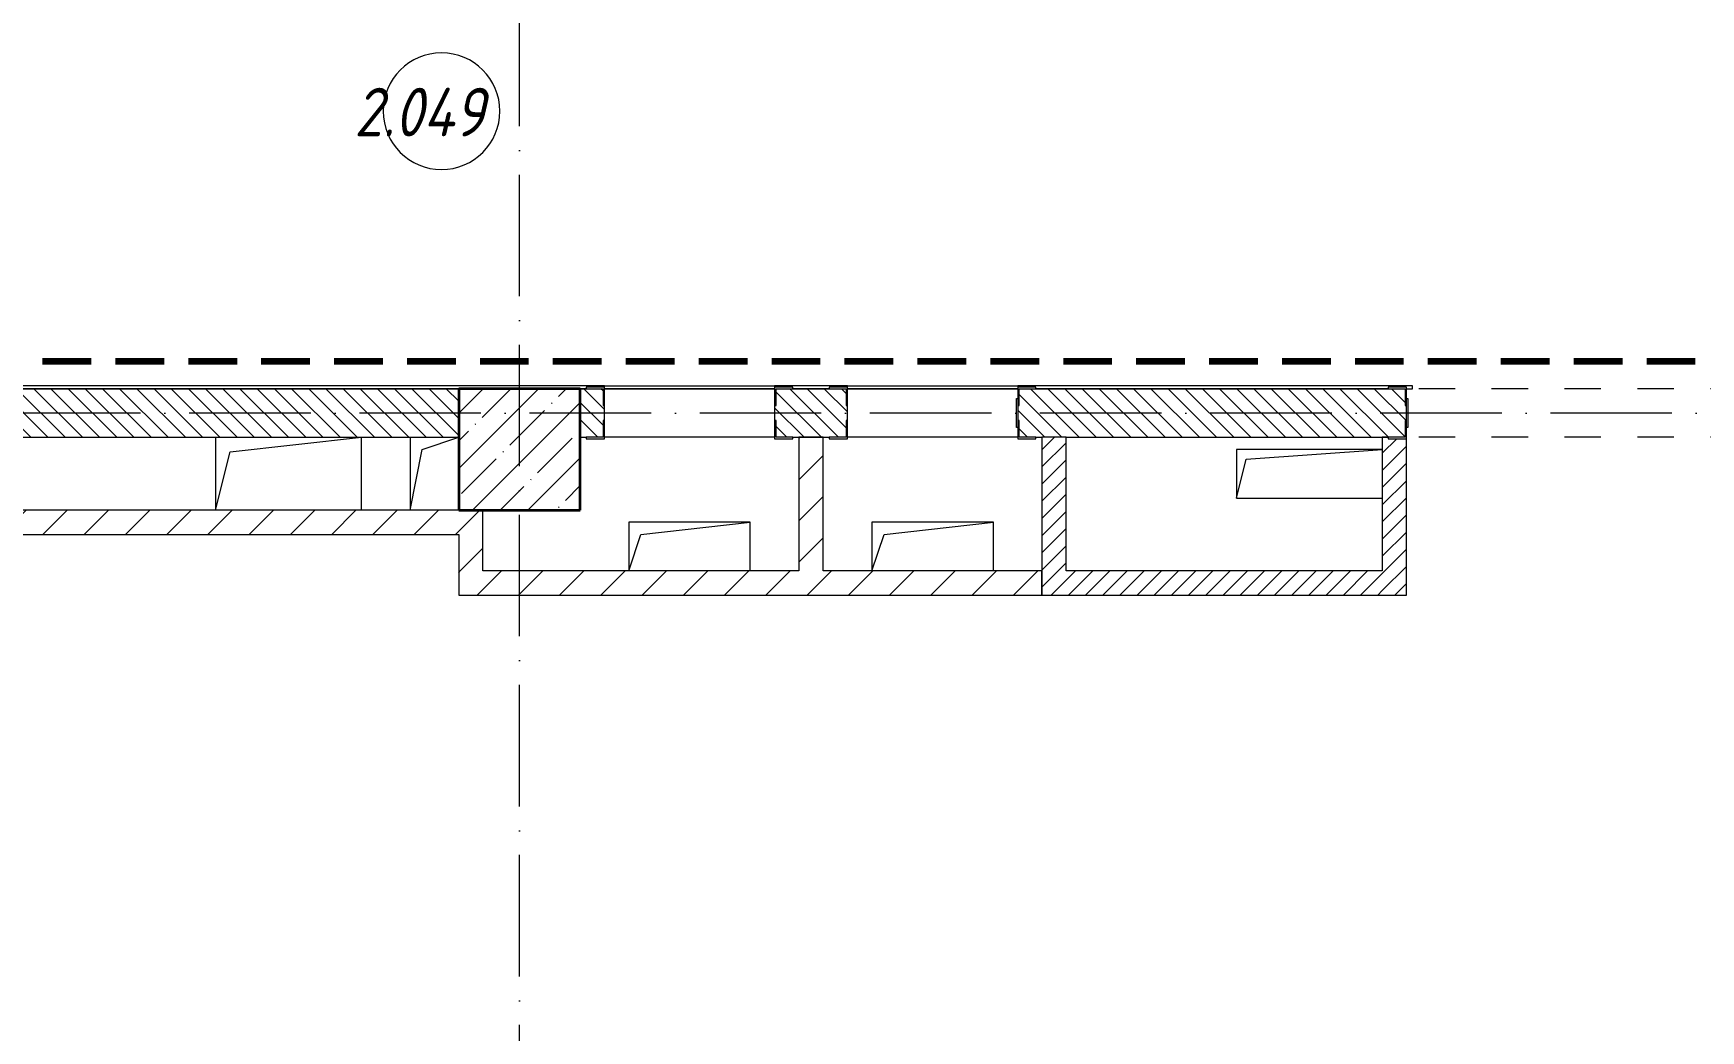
# Model space of a CAD drawing. Header units: millimetres. Extents: x -12989 to 629078, y -109036 to 555275.
# Drawn here: x 19330 to 26190, y -100958 to -96852 of the extents above; entities that cross this region are included whole.
import ezdxf

# ---------------------------------------------------------------- set-up
doc = ezdxf.new("R2010")
doc.units = ezdxf.units.MM
for name, pattern in [('50_200_ШТРИХ_1Т_ш5_п1_п1_', [700, 500, -100, 0, -100]), ('Штрих короткий', [300, 150, -150]), ('Штриховая _2 мм - 1 мм_', [300, 200, -100])]:
    doc.linetypes.add(name, pattern=pattern)
for name, color, linetype, lineweight in [('4 -стяжа', 7, 'Continuous', 30), ('Марки помещений', 7, 'Continuous', 9), ('Несущие колонны', 7, 'Continuous', 9), ('Несущие колонны-1', 7, 'Continuous', 35), ('Обобщенные модели', 7, 'Continuous', 9), ('Общие ребра', 7, 'Continuous', 9), ('Оси-2', 7, '50_200_ШТРИХ_1Т_ш5_п1_п1_', 9), ('Перемычка-1', 7, 'Штрих короткий', 9), ('Стены', 7, 'Continuous', 9), ('Стены-1', 7, 'Continuous', 13), ('Штриховка разреза-1', 7, 'Continuous', 9)]:
    doc.layers.add(name, color=color, linetype=linetype, lineweight=lineweight)
doc.layers.add('СТ-1_1', color=7, linetype='Штриховая _2 мм - 1 мм_', lineweight=90, true_color=0x888888)
doc.layers.get('4 -стяжа').off()
doc.styles.add('ISOCPEUR_I_2', font='isocpeui.ttf', dxfattribs={"width": 0.85, "height": 2.3})
pattern_1 = [(135, (0, 0), (-35.35534, -35.35534), [])]
pattern_2 = [(45, (0, 0), (-84.8528, 84.8528), [])]
pattern_3 = [(45, (0, 0), (-35.35534, 35.35534), [])]

# ---------------------------------------------------------------- blocks, each defined once
blk = doc.blocks.new('ось2эт')
at = {"layer": 'Оси-2'}
for p, q in [((21329.9, -108435.9), (21329.9, -93480.6)), ((81379.9, -98415.3), (-12388.8, -98415.3))]:
    blk.add_line(p, q, dxfattribs=at)
blk = doc.blocks.new('BSC_Колонна _Прямоугольная - 500х500-V69-АИ2_02_План отделки стен 2-го этажа _Часть 2_')
at = {"layer": 'Несущие колонны'}
h = blk.add_hatch(dxfattribs=at)
h.set_pattern_fill('FP_77', color=256, style=0, pattern_type=2)
h.set_pattern_definition([(45, (-31400, -7650), (-114.04925, 114.04925), []), (45, (-31285.95, -7650), (-114.04925, 114.04925), [201.613, -40.323, 3.353, -36.97])])
h.paths.add_polyline_path([(-250, -250), (250, -250), (250, 250), (-250, 250)], flags=0)
at = {"layer": 'Несущие колонны-1'}
for p, q in [((250, 250), (-250, 250)), ((-250, 250), (-250, -250)), ((250, -250), (250, 250)), ((-250, -250), (250, -250))]:
    blk.add_line(p, q, dxfattribs=at)
blk = doc.blocks.new('Проем_Дверь_Прямоугольный - 1700х2400h_дверные проемы-28448549-АИ2_02_План отделки стен 2-го этажа _Часть 2_')
at = {"layer": 'Перемычка-1'}
for p, q in [((850, 100), (-850, 100)), ((850, -100), (-850, -100))]:
    blk.add_line(p, q, dxfattribs=at)
blk = doc.blocks.new('Фахверк_СКБ_Уголок - 200_3960_зеркало-28268689-АИ2_02_План отделки стен 2-го этажа _Часть 2_')
at = {"layer": 'Обобщенные модели'}
for p, q in [((200, 156), (125, 156)), ((125, 156), (125, 81)), ((131, 81), (131, 150)), ((131, 150), (200, 150)), ((200, 150), (200, 156)), ((125, 81), (131, 81)), ((131, 19), (125, 19)), ((125, 19), (125, -56)), ((131, -50), (131, 19)), ((125, -56), (200, -56)), ((200, -50), (131, -50)), ((200, -56), (200, -50))]:
    blk.add_line(p, q, dxfattribs=at)
blk = doc.blocks.new('Фахверк_СКБ_Уголок - 200_3960-28268576-АИ2_02_План отделки стен 2-го этажа _Часть 2_')
at = {"layer": 'Обобщенные модели'}
for p, q in [((200, 156), (125, 156)), ((125, 156), (125, 81)), ((131, 81), (131, 150)), ((131, 150), (200, 150)), ((200, 150), (200, 156)), ((125, 81), (131, 81)), ((131, 19), (125, 19)), ((125, 19), (125, -56)), ((131, -50), (131, 19)), ((125, -56), (200, -56)), ((200, -50), (131, -50)), ((200, -56), (200, -50))]:
    blk.add_line(p, q, dxfattribs=at)
blk = doc.blocks.new('154_Стойка_СКБ_Уголок - СМ-2180_200-28268025-АИ2_02_План отделки стен 2-го этажа _Часть 2_')
at = {"layer": 'Обобщенные модели'}
for p, q in [((125, 156), (125, 81)), ((200, 156), (125, 156)), ((131, 81), (131, 150)), ((131, 150), (200, 150)), ((200, 150), (200, 156)), ((125, 81), (131, 81)), ((131, 19), (125, 19)), ((125, 19), (125, -56)), ((131, -50), (131, 19)), ((125, -56), (200, -56)), ((200, -50), (131, -50)), ((200, -56), (200, -50))]:
    blk.add_line(p, q, dxfattribs=at)
blk = doc.blocks.new('Стойка_Влож_Полоса боковая - Полоса-28213942-АИ2_02_План отделки стен 2-го этажа _Часть 2_')
at = {"layer": 'Обобщенные модели'}
for p, q in [((-5, 60), (0, 60)), ((-5, -60), (-5, 60)), ((0, 31), (0, -31)), ((0, -60), (-5, -60))]:
    blk.add_line(p, q, dxfattribs=at)
blk = doc.blocks.new('154_Стойка_СКБ_Уголок - СМ-2480_200-28346303-АИ2_02_План отделки стен 2-го этажа _Часть 2_')
at = {"layer": 'Обобщенные модели'}
for p, q in [((125, 156), (125, 81)), ((200, 156), (125, 156)), ((131, 81), (131, 150)), ((131, 150), (200, 150)), ((200, 150), (200, 156)), ((125, 81), (131, 81)), ((131, 19), (125, 19)), ((125, 19), (125, -56)), ((131, -50), (131, 19)), ((125, -56), (200, -56)), ((200, -50), (131, -50)), ((200, -56), (200, -50))]:
    blk.add_line(p, q, dxfattribs=at)
blk = doc.blocks.new('AR_Отверстие прямоугольное _в плите_ - AR_Отверстие прямоугольное _в плите_-V189-АИ2_02_План отделки стен 2-го этажа _Часть 2_')
at = {"layer": 'Обобщенные модели'}
for p, q in [((250, 100), (-250, 100)), ((-250, 100), (-250, -100)), ((-200, 50), (250, 100)), ((250, -100), (250, 100)), ((-250, -100), (-200, 50))]:
    blk.add_line(p, q, dxfattribs=at)
blk = doc.blocks.new('AR_Отверстие прямоугольное _в плите_ - AR_Отверстие прямоугольное _в плите_-V200-АИ2_02_План отделки стен 2-го этажа _Часть 2_')
at = {"layer": 'Обобщенные модели'}
for p, q in [((300, 100), (-300, 100)), ((-300, 100), (-300, -100)), ((-260, 60), (300, 100)), ((-300, -100), (-260, 60)), ((-300, -100), (300, -100))]:
    blk.add_line(p, q, dxfattribs=at)
blk = doc.blocks.new('AR_Отверстие прямоугольное _в плите_ - AR_Отверстие прямоугольное _в плите_-V223-АИ2_02_План отделки стен 2-го этажа _Часть 2_')
at = {"layer": 'Обобщенные модели'}
for p, q in [((-100, 150), (-100, -150)), ((-50, 100), (100, 150)), ((-100, -150), (-50, 100))]:
    blk.add_line(p, q, dxfattribs=at)
blk = doc.blocks.new('AR_Отверстие прямоугольное _в плите_ - AR_Отверстие прямоугольное _в плите_-V227-АИ2_02_План отделки стен 2-го этажа _Часть 2_')
at = {"layer": 'Обобщенные модели'}
for p, q in [((-300, 150), (-300, -150)), ((-240, 90), (300, 150)), ((300, -150), (300, 150)), ((-300, -150), (-240, 90))]:
    blk.add_line(p, q, dxfattribs=at)
blk = doc.blocks.new('0125-Р-ОО-Ш2-АР-о_23_10_2024_rvt-1-АИ2_02_План отделки стен 2-го этажа _Часть 2_')
at = {"layer": 'Штриховка разреза-1'}
h = blk.add_hatch(dxfattribs=at)
h.set_pattern_fill('FP_2', color=256, style=0, pattern_type=2)
h.set_pattern_definition(pattern_1)
h.paths.add_polyline_path([(31150, 7700), (31150, 7900), (28650, 7900), (28650, 7700)], flags=0)
h = blk.add_hatch(dxfattribs=at)
h.set_pattern_fill('FP_2', color=256, style=0, pattern_type=2)
h.set_pattern_definition(pattern_1)
h.paths.add_polyline_path([(36825, 7700), (37150, 7700), (37150, 7900), (36756, 7900), (36756, 7831), (36750, 7831), (36750, 7769), (36756, 7769), (36756, 7700)], flags=0)
h.paths.add_polyline_path([(35044, 7700), (35044, 7769), (35050, 7769), (35050, 7831), (35044, 7831), (35044, 7900), (33456, 7900), (33456, 7831), (33450, 7831), (33450, 7769), (33456, 7769), (33456, 7700), (34975, 7700)], flags=0)
h.paths.add_polyline_path([(32744, 7700), (32744, 7769), (32750, 7769), (32750, 7831), (32744, 7831), (32744, 7900), (32456, 7900), (32456, 7831), (32450, 7831), (32450, 7769), (32456, 7769), (32456, 7700), (32675, 7700)], flags=0)
h.paths.add_polyline_path([(31675, 7700), (31744, 7700), (31744, 7769), (31750, 7769), (31750, 7831), (31744, 7831), (31744, 7900), (31650, 7900), (31650, 7700)], flags=0)
h = blk.add_hatch(dxfattribs=at)
h.set_pattern_fill('FP_3', color=256, style=0, pattern_type=2)
h.set_pattern_definition(pattern_2)
h.paths.add_polyline_path([(32650, 7150), (32650, 7700), (32550, 7700), (32550, 7150)], flags=0)
h = blk.add_hatch(dxfattribs=at)
h.set_pattern_fill('FP_92', color=256, style=0, pattern_type=2)
h.set_pattern_definition(pattern_3)
h.paths.add_polyline_path([(33650, 7050), (33650, 7700), (33550, 7700), (33550, 7050)], flags=0)
h = blk.add_hatch(dxfattribs=at)
h.set_pattern_fill('FP_92', color=256, style=0, pattern_type=2)
h.set_pattern_definition(pattern_3)
h.paths.add_polyline_path([(35050, 7050), (35048.9, 7694), (34975, 7694), (34975, 7700), (34950, 7700), (34950, 7050)], flags=0)
h = blk.add_hatch(dxfattribs=at)
h.set_pattern_fill('FP_3', color=256, style=0, pattern_type=2)
h.set_pattern_definition(pattern_2)
h.paths.add_polyline_path([(28150, 7300), (31250, 7300), (31250, 7400), (28150, 7400)], flags=0)
h = blk.add_hatch(dxfattribs=at)
h.set_pattern_fill('FP_3', color=256, style=0, pattern_type=2)
h.set_pattern_definition(pattern_2)
h.paths.add_polyline_path([(31250, 7150), (31250, 7300), (31150, 7300), (31150, 7150)], flags=0)
h = blk.add_hatch(dxfattribs=at)
h.set_pattern_fill('FP_3', color=256, style=0, pattern_type=2)
h.set_pattern_definition(pattern_2)
h.paths.add_polyline_path([(33234.9, 7050), (33550, 7050), (33550, 7150), (31150, 7150), (31150, 7050), (31370.9, 7050)], flags=0)
h = blk.add_hatch(dxfattribs=at)
h.set_pattern_fill('FP_92', color=256, style=0, pattern_type=2)
h.set_pattern_definition(pattern_3)
h.paths.add_polyline_path([(34950, 7050), (34950, 7150), (33650, 7150), (33650, 7050)], flags=0)
at = {"layer": 'Общие ребра'}
blk.add_line((33650, 7700), (33550, 7700), dxfattribs=at)
at = {"layer": 'Стены'}
for p, q in [((31750, 7900), (32450, 7900)), ((32750, 7900), (33450, 7900)), ((32450, 7700), (31750, 7700)), ((33450, 7700), (32750, 7700))]:
    blk.add_line(p, q, dxfattribs=at)
at = {"layer": 'Стены-1'}
for p, q in [((31150, 7900), (28650, 7900)), ((31675, 7900), (31650, 7900)), ((32675, 7900), (32525, 7900)), ((34975, 7900), (33525, 7900)), ((31750, 7769), (31750, 7831)), ((32450, 7831), (32450, 7769)), ((32750, 7769), (32750, 7831)), ((28650, 7700), (31150, 7700)), ((31650, 7700), (31675, 7700)), ((32525, 7700), (32675, 7700)), ((32650, 7700), (32550, 7700)), ((32550, 7700), (32550, 7150)), ((32650, 7150), (32650, 7700)), ((33525, 7700), (33550, 7700)), ((33550, 7700), (33550, 7050)), ((33650, 7700), (34975, 7700)), ((33650, 7150), (33650, 7700)), ((34975, 7700), (34950, 7700)), ((34950, 7700), (34950, 7150)), ((35050, 7050), (35050, 7694)), ((31150, 7400), (28650, 7400)), ((31250, 7300), (31250, 7400)), ((28150, 7300), (31150, 7300)), ((31150, 7300), (31150, 7150)), ((31250, 7150), (31250, 7300)), ((31150, 7150), (31150, 7050)), ((32550, 7150), (31250, 7150)), ((33550, 7150), (32650, 7150)), ((33550, 7050), (33550, 7150)), ((34950, 7150), (33650, 7150)), ((31150, 7050), (33550, 7050)), ((33550, 7050), (33650, 7050)), ((33650, 7050), (34950, 7050)), ((34950, 7050), (35050, 7050))]:
    blk.add_line(p, q, dxfattribs=at)
for name, p in [('BSC_Колонна _Прямоугольная - 500х500-V69-АИ2_02_План отделки стен 2-го этажа _Часть 2_', (31400, 7650)), ('Фахверк_СКБ_Уголок - 200_3960-28268576-АИ2_02_План отделки стен 2-го этажа _Часть 2_', (32325, 7750)), ('154_Стойка_СКБ_Уголок - СМ-2180_200-28268025-АИ2_02_План отделки стен 2-го этажа _Часть 2_', (33325, 7750)), ('Проем_Дверь_Прямоугольный - 1700х2400h_дверные проемы-28448549-АИ2_02_План отделки стен 2-го этажа _Часть 2_', (35900, 7800)), ('Стойка_Влож_Полоса боковая - Полоса-28213942-АИ2_02_План отделки стен 2-го этажа _Часть 2_', (33450, 7800)), ('AR_Отверстие прямоугольное _в плите_ - AR_Отверстие прямоугольное _в плите_-V227-АИ2_02_План отделки стен 2-го этажа _Часть 2_', (30450, 7550)), ('AR_Отверстие прямоугольное _в плите_ - AR_Отверстие прямоугольное _в плите_-V223-АИ2_02_План отделки стен 2-го этажа _Часть 2_', (31050, 7550)), ('AR_Отверстие прямоугольное _в плите_ - AR_Отверстие прямоугольное _в плите_-V200-АИ2_02_План отделки стен 2-го этажа _Часть 2_', (34650, 7550)), ('AR_Отверстие прямоугольное _в плите_ - AR_Отверстие прямоугольное _в плите_-V189-АИ2_02_План отделки стен 2-го этажа _Часть 2_', (32100, 7250)), ('AR_Отверстие прямоугольное _в плите_ - AR_Отверстие прямоугольное _в плите_-V189-АИ2_02_План отделки стен 2-го этажа _Часть 2_', (33100, 7250))]:
    blk.add_blockref(name, p)
at = {"rotation": 180}
for name, p in [('Фахверк_СКБ_Уголок - 200_3960_зеркало-28268689-АИ2_02_План отделки стен 2-го этажа _Часть 2_', (31875, 7850)), ('Фахверк_СКБ_Уголок - 200_3960_зеркало-28268689-АИ2_02_План отделки стен 2-го этажа _Часть 2_', (32875, 7850)), ('154_Стойка_СКБ_Уголок - СМ-2480_200-28346303-АИ2_02_План отделки стен 2-го этажа _Часть 2_', (35175, 7850)), ('Стойка_Влож_Полоса боковая - Полоса-28213942-АИ2_02_План отделки стен 2-го этажа _Часть 2_', (35050, 7800))]:
    blk.add_blockref(name, p, dxfattribs=at)
blk = doc.blocks.new('AI_Марка_Помещение_х1__Общий_E___ISO-2_1K_ - Номер-16210215-АИ2_02_План отделки стен 2-го этажа _Часть 2_')
at = {"layer": 'Марки помещений'}
for start, end in [(360, 180), (180, 360)]:
    blk.add_arc((0.039, 0.312), 2.4, start, end, dxfattribs=at)
blk = doc.blocks.new('2ч2эт')
at = {"layer": 'СТ-1_1'}
blk.add_line((30667.9, -98203.3), (14267.9, -98203.3), dxfattribs=at)
at = {"layer": 'Стены'}
for p, q in [((21679.9, -98303.3), (22379.9, -98303.3)), ((22679.9, -98303.3), (23379.9, -98303.3)), ((22379.9, -98315.3), (21679.9, -98315.3)), ((23379.9, -98315.3), (22679.9, -98315.3))]:
    blk.add_line(p, q, dxfattribs=at)
at = {"layer": 'Стены-1'}
for p, q in [((21679.9, -98303.3), (17654.9, -98303.3)), ((21679.9, -98309.3), (21679.9, -98303.3)), ((22679.9, -98303.3), (22379.9, -98303.3)), ((22379.9, -98303.3), (22379.9, -98309.3)), ((22679.9, -98309.3), (22679.9, -98303.3)), ((25004.9, -98303.3), (23379.9, -98303.3)), ((23379.9, -98303.3), (23379.9, -98309.3)), ((25004.9, -98315.3), (25004.9, -98303.3)), ((18579.9, -98315.3), (21079.9, -98315.3)), ((21579.9, -98315.3), (21604.9, -98315.3)), ((22454.9, -98315.3), (22604.9, -98315.3)), ((23454.9, -98315.3), (24904.9, -98315.3)), ((24979.9, -98315.3), (25004.9, -98315.3))]:
    blk.add_line(p, q, dxfattribs=at)
blk.add_blockref('0125-Р-ОО-Ш2-АР-о_23_10_2024_rvt-1-АИ2_02_План отделки стен 2-го этажа _Часть 2_', (-10070.1, -106215.3))
at = {"layer": 'Марки помещений', "xscale": 99.99999999999993, "yscale": 99.99999999999993, "zscale": 99.99999999999993}
blk.add_blockref('AI_Марка_Помещение_х1__Общий_E___ISO-2_1K_ - Номер-16210215-АИ2_02_План отделки стен 2-го этажа _Часть 2_', (21005.6, -97204), dxfattribs=at)
at = {"layer": 'Марки помещений', "insert": (20650, -97076.2), "char_height": 200, "width": 817.721, "attachment_point": 1, "style": 'ISOCPEUR_I_2'}
blk.add_mtext('2.049', dxfattribs=at)

msp = doc.modelspace()

# ---------------------------------------------------------------- block references
at = {"layer": '4 -стяжа'}
for name in ['ось2эт', '2ч2эт']:
    msp.add_blockref(name, (0, 0), dxfattribs=at)

doc.saveas('drawing.dxf')
